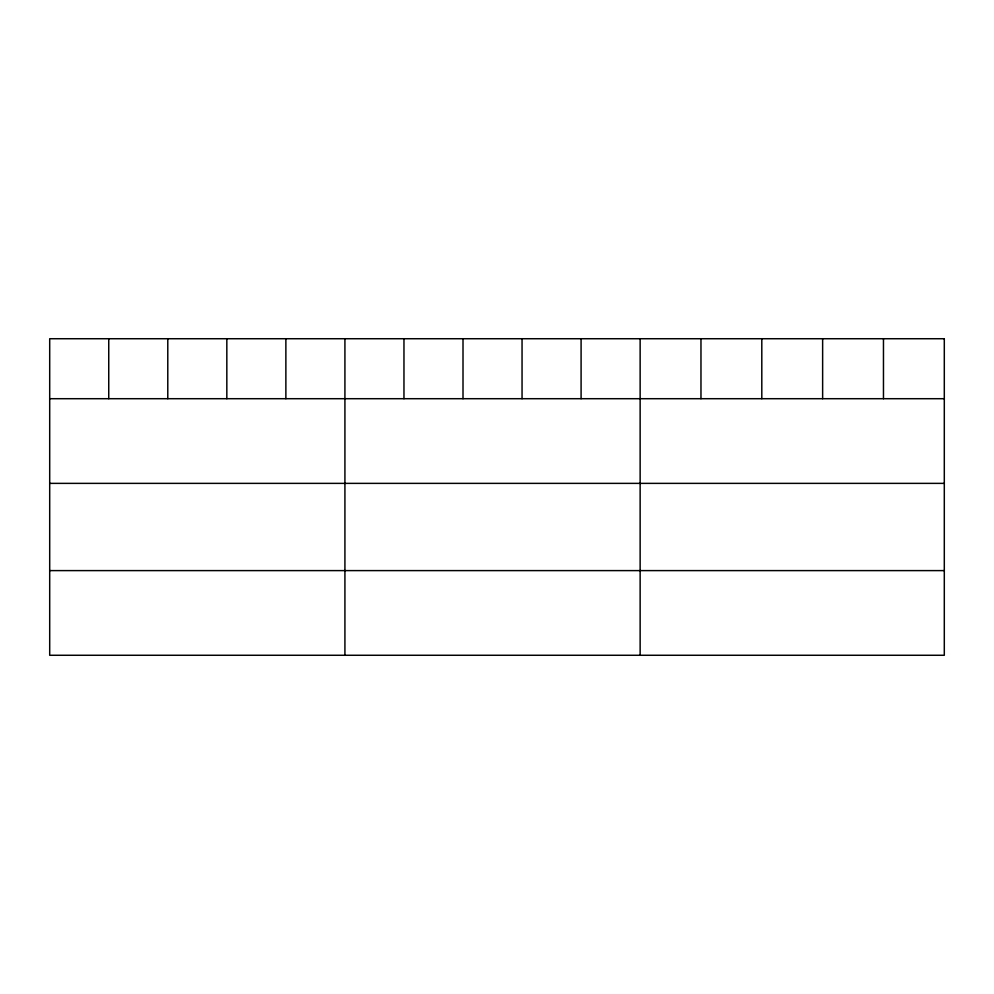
<?xml version="1.0" encoding="UTF-8"?>
<svg xmlns="http://www.w3.org/2000/svg" width="994" height="994" viewBox="0 0 994 994"><rect width="100%" height="100%" fill="white"/><g stroke="black" fill="none" stroke-linecap="round" stroke-linejoin="round"><path stroke-width="1.49" d="M49.7 398.706L944.3 398.706M49.7 483.37L944.3 483.37M49.7 570.606L944.3 570.606M883.467 338.73L883.467 398.706M822.634 338.73L822.634 398.706M761.802 338.73L761.802 398.706M700.969 338.73L700.969 398.706M640.136 338.73L640.136 655.27M581.092 338.73L581.092 398.706M522.049 338.73L522.049 398.706M463.005 338.73L463.005 398.706M403.962 338.73L403.962 398.706M344.918 338.73L344.918 655.27M285.874 338.73L285.874 398.706M226.831 338.73L226.831 398.706M167.787 338.73L167.787 398.706M108.744 338.73L108.744 398.706M944.3 338.73L49.7 338.73L49.7 655.27L944.3 655.27L944.3 338.73"/></g></svg>
